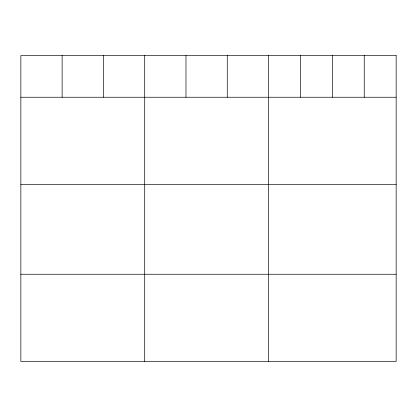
<?xml version="1.0" encoding="UTF-8"?>
<svg xmlns="http://www.w3.org/2000/svg" width="417" height="417" viewBox="0 0 417 417"><rect width="100%" height="100%" fill="white"/><g stroke="black" fill="none" stroke-linecap="round" stroke-linejoin="round"><path stroke-width="0.63" d="M20.85 97.244L396.15 97.244M20.85 184.429L396.15 184.429M20.85 274.25L396.15 274.25M364.249 55.57L364.249 97.244M332.349 55.57L332.349 97.244M300.448 55.57L300.448 97.244M268.548 55.57L268.548 361.43M227.265 55.57L227.265 97.244M185.982 55.57L185.982 97.244M144.699 55.57L144.699 361.43M103.416 55.57L103.416 97.244M62.133 55.57L62.133 97.244M396.15 55.57L20.85 55.57L20.85 361.43L396.15 361.43L396.15 55.57"/></g></svg>
